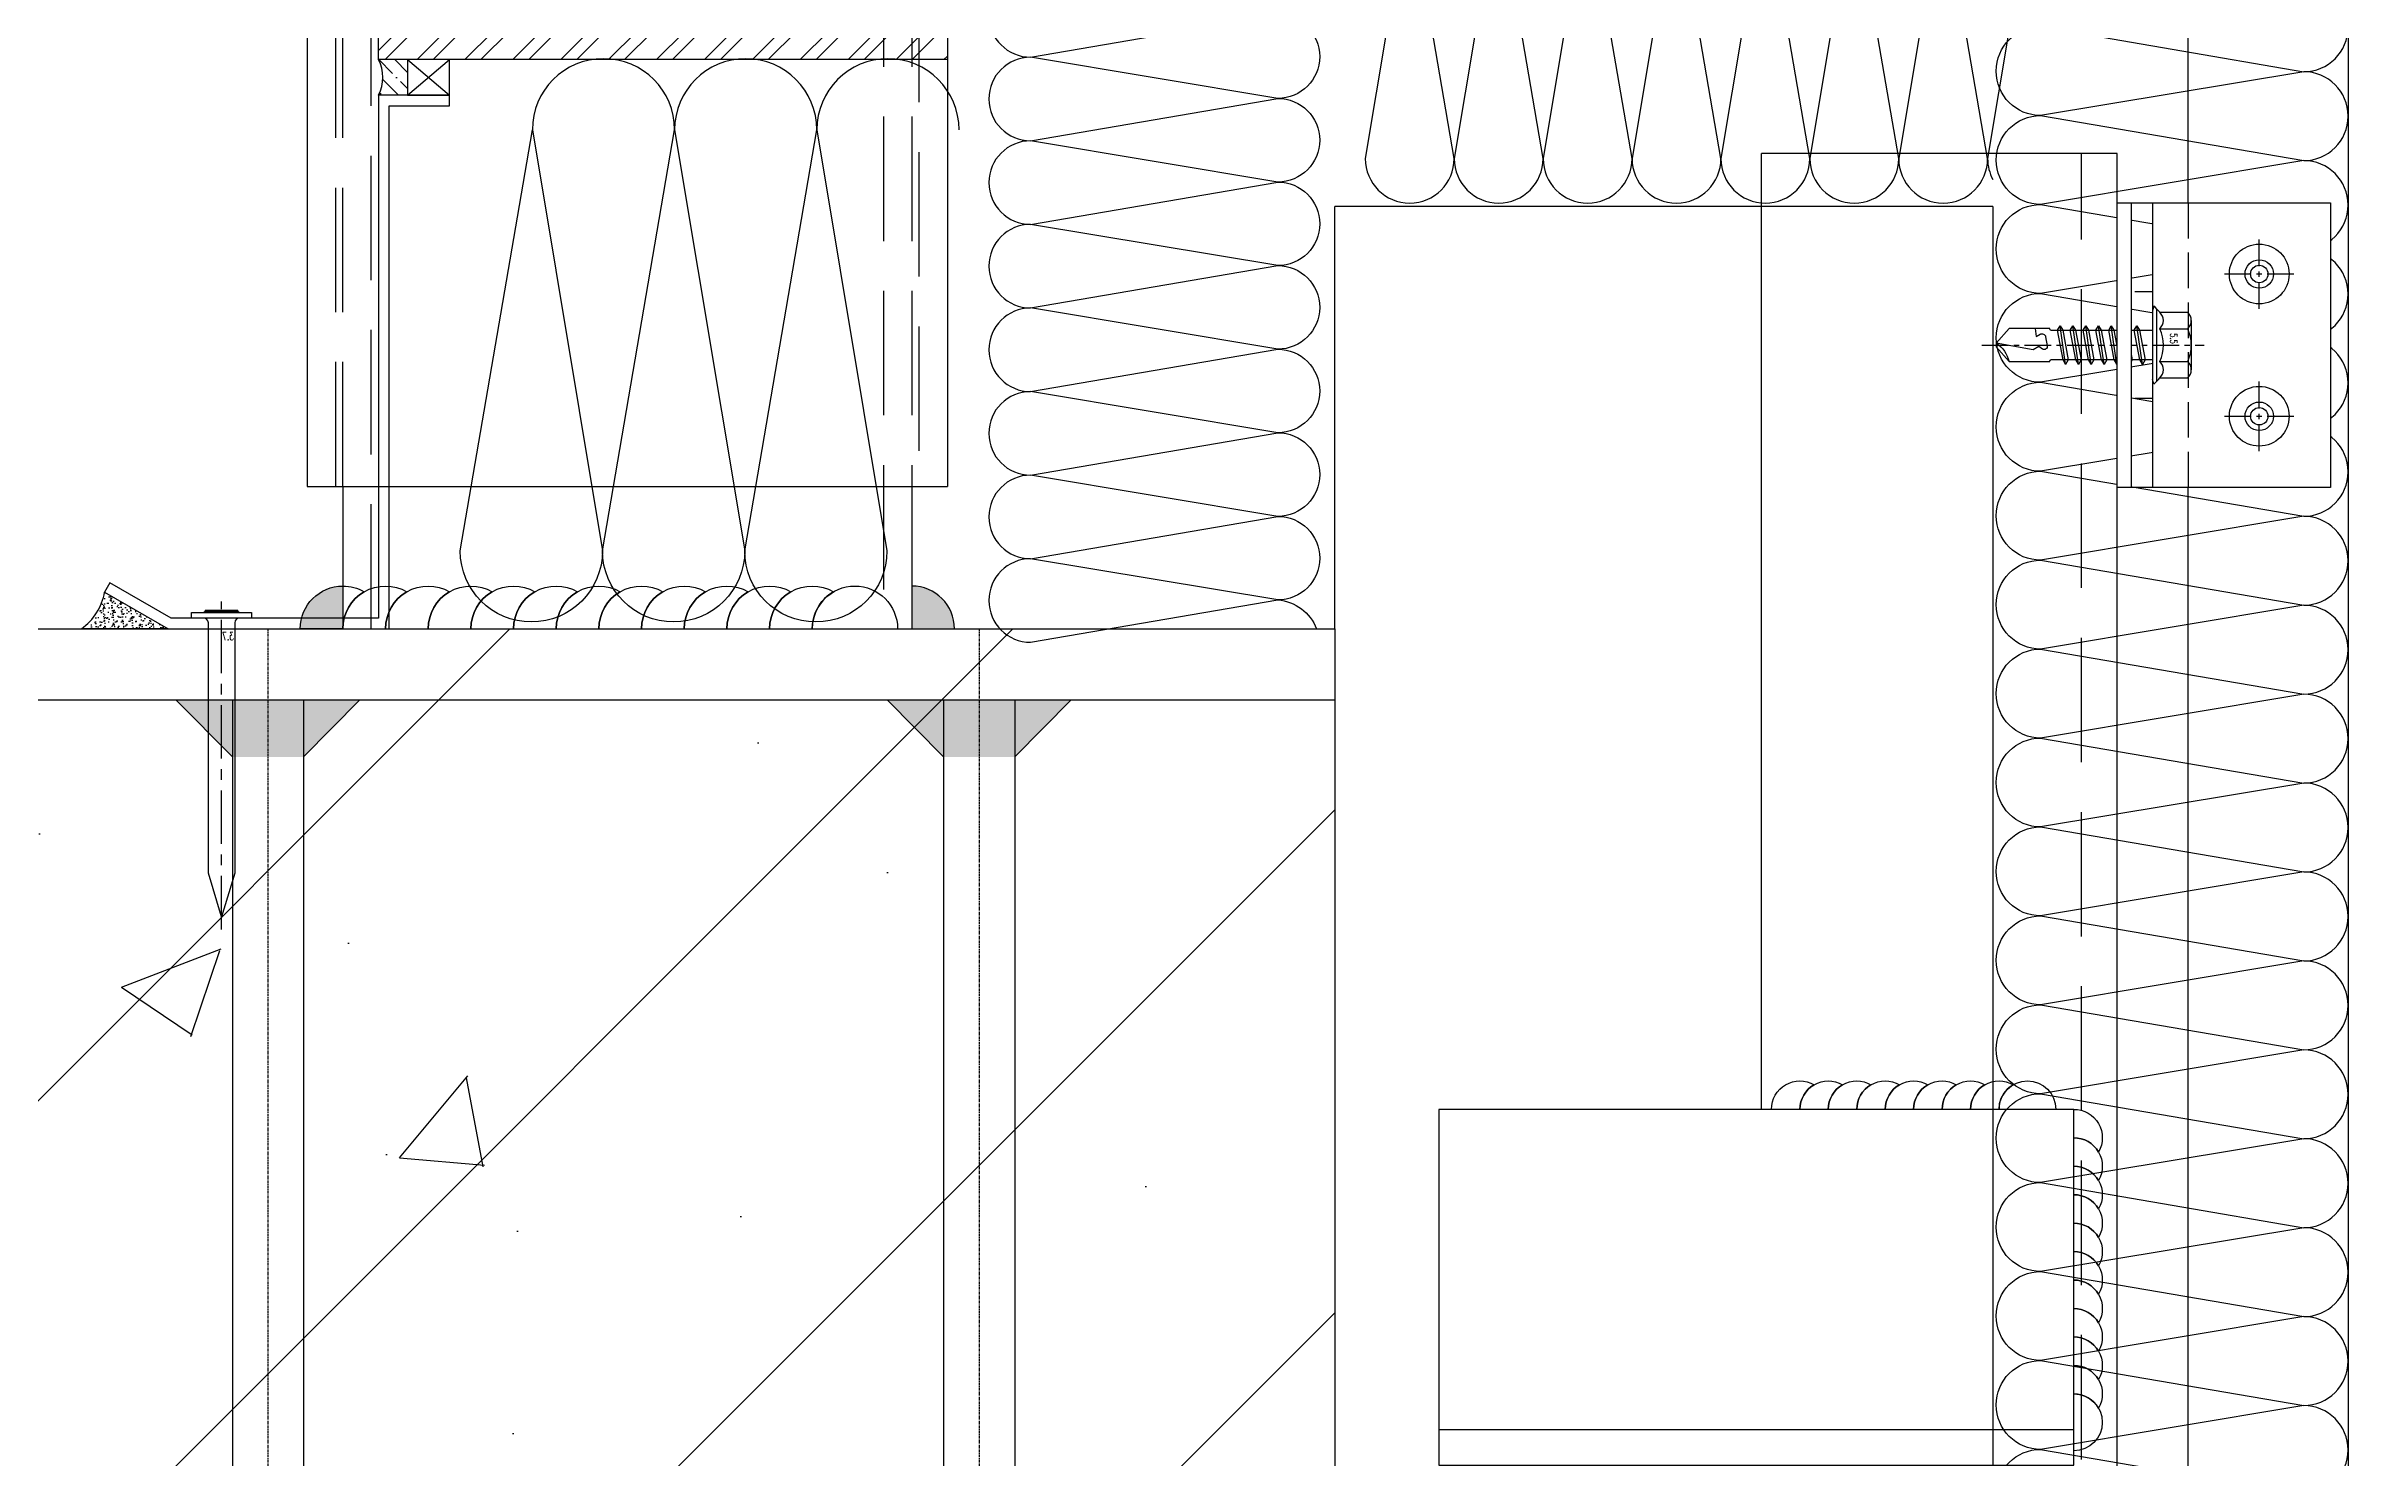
# Model space of a CAD drawing. Extents: x 220580 to 2027826, y -309201 to 71987.
# Drawn here: x 390046.3 to 390370.3, y -165495.9 to -165297.4 of the extents above; entities that cross this region are included whole.
import ezdxf
from ezdxf.enums import TextEntityAlignment as Align

# ---------------------------------------------------------------- set-up
doc = ezdxf.new("R2010")
doc.units = 0
for name, pattern in [('CENTER', [2, 1.25, -0.25, 0.25, -0.25]), ('ZN-CENTER', [2, 1.25, -0.25, 0.25, -0.25]), ('ZN-DASH', [0.35, 0.25, -0.1])]:
    doc.linetypes.add(name, pattern=pattern)
for name, color, linetype in [('!ZN1-填充-8', 8, 'Continuous'), ('!ZN3-玻璃幕墙-4', 4, 'Continuous'), ('!ZN3-铝板幕墙-3', 3, 'Continuous'), ('!ZN4-辅助材料-1', 1, 'Continuous'), ('!ZN4-配件-11', 11, 'Continuous'), ('!ZN5-钢材投影-40', 40, 'Continuous'), ('!ZN5-铝材投影-112', 112, 'Continuous'), ('!ZN5-铝材断面-6', 6, 'Continuous'), ('!ZN6-虚线-8', 8, 'ZN-DASH'), ('2钢材断面', 2, 'Continuous'), ('40钢材投影', 40, 'Continuous'), ('A-HATCH-2', 251, 'Continuous'), ('A_Hatch', 8, 'Continuous'), ('ALT_CEN-0-30', 1, 'CENTER'), ('AS-COLN', 6, 'Continuous'), ('DIM', 173, 'Continuous'), ('Fill', 8, 'Continuous'), ('焊缝', 8, 'Continuous')]:
    doc.layers.add(name, color=color, linetype=linetype)
doc.styles.add('DHTEXT-1', font='ROMANS.shx', dxfattribs={"width": 0.7, "bigfont": 'CHINESE.shx'})
doc.dimstyles.new('ZN200', dxfattribs={"dimscale": 200, "dimtxt": 2.5, "dimasz": 1.5, "dimexe": 1, "dimexo": 2, "dimgap": 0.9, "dimtad": 1, "dimdec": 0, "dimdsep": 46, "dimtxsty": 'DHTEXT-1', "dimblk": 'ARCHTICK', "dimcen": 2.5, "dimclrd": 173, "dimclre": 173, "dimclrt": 7, "dimazin": 2, "dimtfac": 1, "dimtdec": 0, "dimtix": 1, "dimtmove": 2, "dimatfit": 3, "dimfxl": 0, "dimtolj": 1, "dimtzin": 0, "dimarcsym": 0})

# ---------------------------------------------------------------- blocks, each defined once
blk = doc.blocks.new('_ArchTick')
at = {"color": 0, "linetype": 'ByBlock', "const_width": 0.4}
blk.add_lwpolyline([(-0.5, -0.5), (0.5, 0.5)], dxfattribs=at)
blk = doc.blocks.new('*D628')
at = {"layer": 'Defpoints', "color": 0, "ltscale": 2, "transparency": 16777216}
for p in [(390241.3005272142, -162879.3509701755), (391326.3661536098, -162879.3509701755), (390241.3005272142, -165279.3509701755)]:
    blk.add_point(p, dxfattribs=at)
at = {"layer": 'DIM', "color": 173, "linetype": 'ByBlock', "lineweight": -2, "ltscale": 2, "transparency": 16777216}
for p, q in [((390641.3005272142, -162879.3509701755), (391526.3661536098, -162879.3509701755)), ((391326.3661536098, -165279.3509701755), (391326.3661536098, -162879.3509701755)), ((390641.3005272142, -165279.3509701755), (391526.3661536098, -165279.3509701755))]:
    blk.add_line(p, q, dxfattribs=at)
at = {"layer": 'DIM', "color": 173, "lineweight": -2, "ltscale": 2, "transparency": 16777216, "xscale": 300, "yscale": 300, "zscale": 300}
for p, rotation in [((391326.3661536098, -162879.3509701755), 90), ((391326.3661536098, -165279.3509701755), 270)]:
    blk.add_blockref('_ArchTick', p, dxfattribs=dict(at, rotation=rotation))
at = {"layer": 'DIM', "color": 7, "ltscale": 2, "transparency": 16777216, "insert": (390896.3661536097, -164079.3509701756), "char_height": 500, "attachment_point": 5, "rotation": 90, "style": 'DHTEXT-1'}
blk.add_mtext('\\A1;2400', dxfattribs=at)
blk = doc.blocks.new('20250822090122')
at = {"layer": 'A_Hatch'}
h = blk.add_hatch(dxfattribs=at)
h.set_pattern_fill('ANSI32', color=256)
h.set_pattern_definition([(45, (-80, -40), (-3.367596045400933, 3.367596045400933), []), (45, (-77.75493500000448, -40), (-3.367596045400933, 3.367596045400933), [])])
h.paths.add_polyline_path([(0, 40), (-80, 40), (-80, -40), (0, -40)])
h.paths.add_polyline_path([(-4, 36), (-4, -36), (-76, -36), (-76, 36)], flags=16)
at = {"layer": '2钢材断面'}
for points in [[(-80, 40), (0, 40), (0, -40), (-80, -40)], [(-76, 36), (-4, 36), (-4, -36), (-76, -36)]]:
    blk.add_lwpolyline(points, close=True, dxfattribs=at)
blk = doc.blocks.new('20180403.16475379')
at = {"layer": '!ZN1-填充-8', "ltscale": 2}
blk.add_hatch(color=8, dxfattribs=at).paths.add_polyline_path([(1.000034899334423e-08, -6), (1.000034899334423e-08, 0), (6.000000010000349, 0, -0.4142135623730951)])
blk.add_lwpolyline([(1.000034899334423e-08, 0), (1.000034899334423e-08, -6, 0.414213562373095), (6.000000010000349, 0)], format="xyb", dxfattribs=at)
blk = doc.blocks.new('20250910130618')
at = {"layer": '!ZN5-钢材投影-40', "ltscale": 1000}
for p, q in [((111.0017149738742, 0), (111.0017149738742, -20)), ((191.0017149738705, 0), (191.0017149738778, -20))]:
    blk.add_line(p, q, dxfattribs=at)
at = {"layer": '!ZN6-虚线-8', "color": 8, "linetype": 'ZN-DASH', "ltscale": 70}
for p, q in [((111.0017149738742, 0), (111.0017149738669, 149.9999999999854)), ((111.0017149738815, 150), (191.0017149738633, 150)), ((115.0017149738742, -20), (115.0017149738596, 149.9999999999854)), ((187.0017149738633, 149.9999999999854), (187.0017149738633, -20)), ((191.0017149738633, 149.9999999999854), (191.0017149738705, 0))]:
    blk.add_line(p, q, dxfattribs=at)
at = {"layer": '焊缝', "ltscale": 1000, "elevation": -1.078624396247179e-10}
blk.add_lwpolyline([(111.0017149738705, -14.00000024508336, -0.1315798025015422), (114, -14.80384757729189, 0.2679491924311229), (111, -20, -0.5773502691896255), (120, -14.80384757729189, 0.2679491924311229), (117, -20, -0.5773502691896255), (126, -14.80384757729189, 0.2679491924311229), (123, -20, -0.5773502691896255), (132, -14.80384757729189, 0.2679491924311229), (129, -20, -0.5773502691896255), (138, -14.80384757729189, 0.2679491924311229), (135, -20, -0.5773502691896255), (144, -14.80384757729189, 0.2679491924311229), (141, -20, -0.5773502691896255), (150, -14.80384757729189, 0.2679491924311229), (147, -20, -0.5773502691896255), (156, -14.80384757729189, 0.2679491924311229), (153, -20, -0.5773502691896255), (162, -14.80384757729189, 0.2679491924311229), (159, -20, -0.5773502691896255), (168, -14.80384757729189, 0.2679491924311229), (165, -20, -0.5773502691896255), (174, -14.80384757729189, 0.2679491924311229), (171, -20, -0.5773502691896255), (180, -14.80384757729189, 0.2679491924311229), (177, -20, -0.9999999999999999), (189, -20)], format="xyb", dxfattribs=at)
at = {"layer": '!ZN3-玻璃幕墙-4', "xscale": -1, "rotation": 270}
blk.add_blockref('20180403.16475379', (111.0017149638697, -20.00000000999717), dxfattribs=at)
at = {"layer": '!ZN3-玻璃幕墙-4', "rotation": 90}
blk.add_blockref('20180403.16475379', (191.001714983875, -20.00000000999717), dxfattribs=at)
blk = doc.blocks.new('*U1916')
at = {"linetype": 'ByBlock', "ltscale": 10}
for p, q in [((-0.7999999999997556, 4.200000000000042), (-0.7999999999997556, -4.20000000000147)), ((-1.335820343228988e-12, 4.200000000000042), (-0.7999999999997556, 4.200000000000042)), ((1.335820343228988e-12, -4.199999999999935), (-1.335820343228988e-12, 4.200000000000042)), ((-1.099999999999767, 2.281819537641123), (-1.099999999999767, -2.281819537642608)), ((-0.9499999999997897, 2.326965969312877), (-0.9499999999997897, -2.326965969314362)), ((-0.7999999999997556, -4.20000000000147), (1.335820343228988e-12, -4.199999999999935))]:
    blk.add_line(p, q, dxfattribs=at)
at = {"color": 0, "linetype": 'ZN-CENTER', "ltscale": 6}
blk.add_line((43.75691669705304, 4.925789506012574e-14), (-2.334210881697629, 5.329070518200751e-14), dxfattribs=at)
at = {"linetype": 'ByBlock', "ltscale": 10}
blk.add_lwpolyline([(0, -2.522000000000165, -0.414213562373095), (0.6719999999999402, -1.849999999999969), (35.87027027027045, -1.849999999999973), (42, 4.925789506012574e-14), (35.87027027027045, 1.850000000000072), (0.6719999999999402, 1.850000000000076, -0.414213562373095), (0, 2.521999999999476)], format="xyb", dxfattribs=at)
for centre, start, end in [((-1.117211323007012, 2.610766877386478), 272.9951230191359, 344.3665125859252), ((-1.117211323007012, -2.610766877387963), 15.63348741407401, 87.00487698086415)]:
    blk.add_arc(centre, 0.329397301089755, start, end, dxfattribs=at)
at = {"layer": 'Defpoints', "color": 0, "ltscale": 10, "style": 'DHTEXT-1', "width": 0.7}
blk.add_text('3.7', height=1.125, rotation=90, dxfattribs=at).set_placement((3.092591720855712, -0.9336714974895588), align=Align.CENTER)
blk = doc.blocks.new('*U792')
at = {"layer": '!ZN1-填充-8'}
h = blk.add_hatch(dxfattribs=at)
h.set_pattern_fill('AR-SAND', color=256, scale=0.5, angle=180, style=0)
h.set_pattern_definition([(217.5, (-3496.63743785773, 21478.81138280567), (0.03149667905480396, -0.9634118845065793), [0, -0.76, 0, -0.85, 0, -0.8125]), (187.5, (-3496.63743785773, 21478.81138280567), (-0.8848883526338638, -1.41107303261487), [0, -0.4099999999999999, 0, -0.6849999999999999, 0, -0.2625]), (147.4999999999999, (-3496.022437857725, 21478.81138280567), (-1.557070930875748, -0.002829526768482058), [0, -0.2499999999999997, 0, -0.8999999999999989, 0, -1.174999999999998]), (137.5, (-3496.022437857725, 21478.81138280567), (-1.503063302286147, -0.4388377824671244), [0, -0.125, 0, -0.59, 0, -0.675])])
edge = h.paths.add_edge_path()
edge.add_line((8.185452315956354e-12, 42.30838718621089), (2.273736754432321e-11, 31.06128499305487))
edge.add_line((2.273736754432321e-11, 31.06128499305487), (5.160769515497122, 39.99999999999272))
edge.add_ellipse((6.64013668665666, 50.23041967866448), major_axis=(-7.309241206491248, 7.309241206491246), ratio=0.9999999999978988, start_angle=95.03073259713369, end_angle=126.77179443822749, ccw=False)
at = {"layer": '!ZN1-填充-8', "ltscale": 0.1}
h = blk.add_hatch(dxfattribs=at)
h.set_pattern_fill('ANSI36', color=256, style=0)
h.set_pattern_definition([(45, (-3493.069367150369, 21478.81138280565), (0.8418990113502336, 3.086963041617522), [3.96875, -0.79375, 0, -0.79375])])
edge = h.paths.add_edge_path()
edge.add_line((74.99999999999844, 1.500000000002911), (74.99999999999935, -2.598842320768016))
edge.add_line((74.99999999999935, -2.598842320768016), (79.99999999999935, -2.598842320768016))
edge.add_line((79.99999999999935, -2.598842320768016), (79.99999999999935, 1.500000000006549))
edge.add_arc((77.49999999999616, 6.267781087618642), 5.383468816610241, 242.3295984684391, 297.670401531626, ccw=False)
at = {"layer": '!ZN4-辅助材料-1', "ltscale": 4}
blk.add_lwpolyline([(5.160769515494394, 39.99999999999272), (3.456079866737127e-11, 31.06128499305487), (3.456079866737127e-11, 31.06128499305487), (1.2732925824821e-11, 43.26778185682633, 0.1983726770642686), (5.16076951550167, 39.99999999999272)], format="xyb", dxfattribs=at)
at = {"layer": '!ZN4-辅助材料-1'}
blk.add_lwpolyline([(74.99999999999935, -2.598842320768016), (74.99999999999935, -8.499999999997089), (79.99999999999935, -8.499999999997089), (79.99999999999935, -2.598842320768016)], close=True, dxfattribs=at)
at = {"layer": '!ZN4-辅助材料-1', "color": 8}
for points in [[(74.99999999999935, -2.598842320768016), (79.99999999999935, -8.499999999997089)], [(79.99999999999935, -2.598842320768016), (74.99999999999935, -8.499999999997089)]]:
    blk.add_lwpolyline(points, dxfattribs=at)
at = {"layer": '!ZN4-辅助材料-1', "color": 1, "ltscale": 0.1}
blk.add_arc((77.49999999999616, 6.267781087618642), 5.383468816610241, 242.3295984684387, 297.6704015316304, dxfattribs=at)
at = {"ltscale": 20}
blk.add_lwpolyline([(74.99999999999844, -8.499999999997089), (74.99999999999844, 1.500000000002911), (1.5, 1.500000000029104), (1.500000000034561, 30.65936120440892), (6.459807621177333, 39.25), (5.160769515494394, 39.99999999999272), (3.456079866737127e-11, 31.06128499305487), (0, 0), (73.49999999999844, -7.267519919196275e-13), (73.49999999999844, -8.499999999997089)], close=True, dxfattribs=at)
at = {"layer": '!ZN4-配件-11', "color": 1, "extrusion": (0, 0, -1), "zscale": -1}
blk.add_blockref('*U1916', (-1.500000000033197, 23.56136798580701), dxfattribs=at)
blk = doc.blocks.new('A$Cec10f56f')
at = {"layer": '!ZN1-填充-8'}
h = blk.add_hatch(color=252, dxfattribs=at)
h.dxf.hatch_style = 1
h.paths.add_polyline_path([(10.00000073583942, 54.9999991057266), (10.00000073583942, 62.94425072797458), (18.00873087856598, 54.99999902409036)])
h = blk.add_hatch(color=252, dxfattribs=at)
h.dxf.hatch_style = 1
h.paths.add_polyline_path([(18.00873087856598, 54.99999902409036), (18.0087308887596, 44.99999946681783), (10.00000074603304, 44.99999946681783), (10.00000073583942, 54.9999991057266)])
h = blk.add_hatch(color=252, dxfattribs=at)
h.dxf.hatch_style = 1
h.paths.add_polyline_path([(10.00000073583942, 44.99999982787995), (10.00000073583942, 37.05574820563197), (18.00873087856598, 44.99999990951619)])
h = blk.add_hatch(color=252, dxfattribs=at)
h.dxf.hatch_style = 1
h.paths.add_polyline_path([(10.00000073583942, -45.0000008942734), (10.00000073583942, -37.05574927202542), (18.00873087856598, -45.00000097590964)])
h = blk.add_hatch(color=252, dxfattribs=at)
h.dxf.hatch_style = 1
h.paths.add_polyline_path([(18.00873087856598, -45.00000097590964), (18.0087308887596, -55.00000053318217), (10.00000074603304, -55.00000053318217), (10.00000073583942, -45.0000008942734)])
h = blk.add_hatch(color=252, dxfattribs=at)
h.dxf.hatch_style = 1
h.paths.add_polyline_path([(10.00000073583942, -55.00000017212005), (10.00000073583942, -62.94425179436803), (18.00873087856598, -55.00000009048381)])
at = {"layer": '2钢材断面'}
for p, q in [((0, 100), (10, 100)), ((0, 100), (0, -100)), ((10, 100), (10.00000109216853, 45)), ((10.00000109216853, 45), (10, -44)), ((10, -44), (10, -100)), ((0, -100), (10, -100))]:
    blk.add_line(p, q, dxfattribs=at)
at = {"layer": '40钢材投影'}
for p, q in [((18.00873087856598, 54.99999902409036), (10.00000073583942, 62.94425072797458)), ((10.00000015634578, 54.9999999126303), (200, 54.99999761907384)), ((200, 55), (200, 45)), ((10, 45), (200, 45)), ((18.00873087856598, 44.99999990951619), (10.00000073583942, 37.05574820563197)), ((18.00873087856598, -45.00000097590964), (10.00000073583942, -37.05574927202542)), ((10.00000015634578, -45.0000000873697), (200, -45.00000238092616)), ((200, -45), (200, -55)), ((10, -55), (200, -55)), ((18.00873087856598, -55.00000009048381), (10.00000073583942, -62.94425179436803))]:
    blk.add_line(p, q, dxfattribs=at)
for points in [[(172, 45), (150, 45), (150, 55), (200, 55), (200, 45), (184, 45)], [(172, -55), (150, -55), (150, -45), (200, -45), (200, -55), (184, -55)]]:
    blk.add_lwpolyline(points, dxfattribs=at)
at = {"layer": 'ALT_CEN-0-30', "ltscale": 0.3}
for p, q in [((0, 50), (197.8050792769063, 50)), ((0, -50), (197.8050792769063, -50))]:
    blk.add_line(p, q, dxfattribs=at)
blk = doc.blocks.new('*U1824')
at = {"ltscale": 10}
for p, q in [((-5.449999999999818, -3.464101413275086), (-5.449999999999818, 3.464101817001181)), ((-1.015572715537019, 4.618802355381165), (-4.949999999997999, 4.618802355381165)), ((-0.5504878062047283, -5.115541284646254), (-0.5504878062065472, 5.115530008962667)), ((-0.1698801084603474, 5.480866579516958), (1.167940990853822e-05, 4.83959058622783)), ((0, -4.839613541317005), (0, 4.8396139450431)), ((-1.015583010001137, 2.309401278621424), (-4.949999999997999, 2.309401278624835)), ((0, 2.084999581674395), (14.28830168384373, 2.085001969002848)), ((1.419619596213958, 2.729999885991237), (2.200602679755074, -2.730000114008757)), ((3.219619596213958, 2.729999881768008), (4.000602679755074, -2.730000118231986)), ((5.019619596213958, 2.729999877544779), (5.800602679755074, -2.730000122455214)), ((6.819619596213958, 2.729999873321551), (7.600602679755074, -2.730000126678443)), ((8.619619596213958, 2.729999869098322), (9.400602679755075, -2.730000130901672)), ((10.41961959621396, 2.729999864875094), (11.20060267975507, -2.7300001351249)), ((12.21961959621396, 2.729999860651865), (13.00060267975507, -2.730000139348129)), ((-1.015583010002956, -2.30940087489533), (-4.94999999999618, -2.30940087489874)), ((14.28834179297628, -2.085001744372565), (0, -2.084999717997933)), ((-1.015583010001137, -4.618801951655071), (-4.949999999999818, -4.618801951654161)), ((-0.1698801084603474, -5.480877855198726), (1.167940990853822e-05, -4.839601861909371))]:
    blk.add_line(p, q, dxfattribs=at)
at = {"color": 0, "linetype": 'ZN-CENTER', "ltscale": 3}
blk.add_line((23.99999999999994, 2.188255855140087e-07), (-7.276562432845615, -1.533137051807418e-07), dxfattribs=at)
at = {"ltscale": 10}
for points in [[(1.828211756127738, -2.085000114008789), (1.047228672586622, 2.084999885991241), (1.419619596213901, 2.729999885991095), (1.792010519841123, 2.084999885991241), (2.57299360338241, -2.085000114008761), (2.200602679755074, -2.730000114008771)], [(3.628211756127738, -2.085000118232018), (2.847228672586622, 2.084999881768012), (3.219619596213901, 2.729999881767866), (3.592010519841123, 2.084999881768012), (4.37299360338241, -2.085000118231989), (4.000602679755074, -2.730000118232)], [(5.428211756127738, -2.085000122455247), (4.647228672586622, 2.084999877544783), (5.019619596213901, 2.729999877544637), (5.392010519841123, 2.084999877544783), (6.17299360338241, -2.085000122455218), (5.800602679755074, -2.730000122455229)], [(7.228211756127738, -2.085000126678475), (6.447228672586622, 2.084999873321555), (6.819619596213901, 2.729999873321409), (7.192010519841123, 2.084999873321555), (7.97299360338241, -2.085000126678447), (7.600602679755074, -2.730000126678457)], [(9.028211756127739, -2.085000130901704), (8.247228672586623, 2.084999869098326), (8.619619596213902, 2.72999986909818), (8.992010519841124, 2.084999869098326), (9.77299360338241, -2.085000130901676), (9.400602679755075, -2.730000130901686)], [(10.82821175612774, -2.085000135124933), (10.04722867258662, 2.084999864875098), (10.4196195962139, 2.729999864874951), (10.79201051984112, 2.084999864875098), (11.57299360338241, -2.085000135124904), (11.20060267975507, -2.730000135124914)], [(12.62821175612774, -2.085000139348161), (11.84722867258662, 2.084999860651869), (12.2196195962139, 2.729999860651723), (12.59201051984112, 2.084999860651869), (13.37299360338241, -2.085000139348133), (13.00060267975507, -2.730000139348143)]]:
    blk.add_lwpolyline(points, close=True, dxfattribs=at)
for points in [[(14.28755614132959, -2.084999790480305, -0.414213562373095), (14.44551068678416, -2.242954335934877), (14.44551068678416, -2.321931608662732), (20.17706341883141, -2.321931608662732), (21.99999672497771, -0.2620664843346907), (21.99999672497771, 0.2620669033741529), (20.1770634188305, 2.321932027703048), (14.44551068678416, 2.321932027703616), (14.44551068678416, 2.242954754974284, -0.414213562373095), (14.28755614132959, 2.085000209519654)], [(16.51287844574838, -2.321931608662732), (16.35611659158181, -1.195959136936376), (15.82661205339483, -1.523970797760166, -0.5304615897786895), (15.03442566961419, -1.169417307181045), (14.81075563571315, 0.0990784896746442, -0.6513157956771675), (15.47433833661651, 0.5440859063701903), (16.0012324895205, 0.2109028390927443), (16.76803563861736, 0.6608451827776259), (21.99999672497771, -0.2620664843346907, -0.2012259957209903), (20.1770634188305, 2.321932027703048)]]:
    blk.add_lwpolyline(points, format="xyb", dxfattribs=at)
for centre, radius, start, end in [((-3.866666666665878, 3.464101817001181), 1.583333333333237, 133.1735511071865, 226.8264488928781), ((0.06775032333098352, 3.464101817001181), 1.583333333333237, 133.1735511071865, 226.8264488928781), ((7.477939400387186, -2.867559875829768), 11.3218976996017, 132.4921501626091, 138.6063620026382), ((0.1333333333341216, 2.018612281773358e-07), 5.583333333333248, 155.5673023206315, 204.4326976793683), ((4.067750323330984, 2.018612281773358e-07), 5.583333333333248, 155.5673023206315, 204.4326976793683), ((-3.866666666665878, -3.464101413275086), 1.583333333333237, 133.1735511071865, 226.8264488927399), ((0.06775032333098352, -3.464101413275086), 1.583333333333237, 133.1735511071865, 226.8264488927399), ((7.477939400387186, 2.867548600148227), 11.3218976996017, 221.3935592101043, 227.5078498373909)]:
    blk.add_arc(centre, radius, start, end, dxfattribs=at)
at = {"layer": 'Defpoints', "color": 0, "ltscale": 10, "style": 'DHTEXT-1', "width": 0.7}
blk.add_text('5.5', height=1, rotation=90, dxfattribs=at).set_placement((-2.461643067588102, -0.9299515093815011), align=Align.CENTER)
blk = doc.blocks.new('*U2097')
at = {"color": 0, "linetype": 'CENTER', "ltscale": 3}
for p, q in [((0, 4.884923076923094), (0, -4.884923076923026)), ((4.884923076923078, 5.329070518200751e-14), (-4.884923076923078, 5.329070518200751e-14))]:
    blk.add_line(p, q, dxfattribs=at)
at = {"linetype": 'ByBlock', "ltscale": 10}
for radius in [4.2, 2, 1.225]:
    blk.add_circle((0, 5.329070518200751e-14), radius, dxfattribs=at)
blk = doc.blocks.new('*U1981')
at = {"layer": '!ZN1-填充-8'}
h = blk.add_hatch(dxfattribs=at)
h.set_pattern_fill('NET3', color=256, scale=0.75, angle=180, style=0)
h.set_pattern_definition([(180, (-1731.7059275028, 294.7401969027198), (-2.916190190469635e-16, -2.38125), []), (240, (-1731.7059275028, 294.7401969027198), (2.062222992761694, -1.190625), []), (299.9999999999999, (-1731.7059275028, 294.7401969027198), (2.062222992761694, 1.190624999999999), [])])
h.paths.add_polyline_path([(20, 0), (-20, 0), (-20, -2), (20, -2)])
at = {"ltscale": 0.125}
blk.add_wipeout([(-19.999999999999996, -29.999950580834295), (19.999999999999996, -29.999950580834295), (19.999999999999993, -5), (-20.000000000000004, -4.999999999971351)], dxfattribs=at).dxf.layer = '!ZN6-虚线-8'
at = {"layer": '!ZN5-铝材投影-112', "ltscale": 0.25}
blk.add_line((-20, -5), (20, -5), dxfattribs=at)
at = {"layer": '!ZN5-铝材投影-112'}
blk.add_lwpolyline([(20, -2), (-20, -2), (-20, -29.99995058083633), (20, -29.99995058083633)], close=True, dxfattribs=at)
at = {"layer": '!ZN6-虚线-8', "linetype": 'ZN-DASH', "ltscale": 10}
for p, q in [((-7.5, -5), (-7.500000000007276, -2.000000000001364)), ((7.5, -5.000000000029274), (7.500000000017053, -2.000000000030639))]:
    blk.add_line(p, q, dxfattribs=at)
at = {"layer": '!ZN6-虚线-8', "color": 8, "linetype": 'ZN-DASH', "ltscale": 20}
blk.add_line((-20, -10.00000000006313), (20, -10.00000000006313), dxfattribs=at)
at = {"layer": '!ZN4-配件-11', "color": 1, "xscale": -1, "rotation": 270}
for name, p in [('*U1824', (0, -4.999999999985675)), ('*U2097', (-10, -19.99995058083633)), ('*U2097', (9.999999999976126, -19.99995058083002))]:
    blk.add_blockref(name, p, dxfattribs=at)
at = {"ltscale": 0.25}
blk.add_wipeout([(20, 7.105427357601002e-15), (20, -2.000000000001357), (-20, -2.000000000001357), (-20, 7.105427357601002e-15)], dxfattribs=at).dxf.layer = '!ZN4-辅助材料-1'
at = {"layer": '!ZN4-辅助材料-1'}
blk.add_lwpolyline([(20, 0), (-20, 0), (-20, -2), (20, -2)], close=True, dxfattribs=at)
blk = doc.blocks.new('20250911173917', base_point=(58371.56277269451, -166296.5354993599))
at = {"layer": '!ZN3-铝板幕墙-3', "ltscale": 20}
for p, q in [((58514.06277271395, -166187.7050786058), (58514.06277271395, -166591.7050786058)), ((58491.56277271407, -166569.7050786059), (58491.56277271407, -166209.7050786058))]:
    blk.add_line(p, q, dxfattribs=at)
at = {"layer": '!ZN5-钢材投影-40', "ltscale": 0.3}
for p, q in [((58227.09952605339, -165396.5354993934), (58227.09952605339, -166276.5354993599)), ((58317.0995260534, -165396.5354993934), (58317.09952605338, -166276.5354993599)), ((58431.56277271407, -166364.0969059303), (58431.56277271407, -166229.7077128156)), ((58481.56277271407, -166229.7077128156), (58431.56277271407, -166229.7077128156)), ((58481.56277271407, -166560.3044257378), (58481.56277271407, -166229.7077128156)), ((58227.09952605339, -166276.5354993599), (58317.09952605338, -166276.5354993599))]:
    blk.add_line(p, q, dxfattribs=at)
at = {"layer": '!ZN5-钢材投影-40', "ltscale": 40}
blk.add_line((58386.18475940498, -166409.0969059303), (58475.49304517079, -166409.0969059303), dxfattribs=at)
at = {"layer": '!ZN5-钢材投影-40'}
blk.add_lwpolyline([(58386.18475940498, -166364.0969059303), (58386.18475940498, -166414.0969059303), (58475.49304517079, -166414.0969059303), (58475.49304517079, -166364.0969059303)], close=True, dxfattribs=at)
at = {"layer": '!ZN6-虚线-8', "color": 8, "linetype": 'ZN-DASH', "ltscale": 70}
for p, q in [((58231.09952605339, -166276.5354993599), (58231.09952605339, -165396.5354993934)), ((58313.09952605338, -165396.5354993934), (58313.09952605338, -166276.5354993599)), ((58476.56277271407, -166560.3044257378), (58476.56277271407, -166229.7077128156))]:
    blk.add_line(p, q, dxfattribs=at)
at = {"layer": 'A-HATCH-2', "ltscale": 200}
blk.add_line((58371.56277269451, -166296.5354993599), (58371.56277268755, -166237.1653882533), dxfattribs=at)
for points, elevation in [([(58464.10246310803, -166237.1653882424), (58371.56277268755, -166237.1653882533)], 2.706412591389416e-10), ([(58464.10246310803, -166237.1653882424), (58464.10246306639, -166592.2050786167)], 1.055080969326271e-10)]:
    blk.add_lwpolyline(points, dxfattribs=dict(at, elevation=elevation))
at = {"layer": 'Fill', "elevation": 1.055080969326271e-10}
for points in [[(58328.80584778315, -166204.4441702529, 1), (58328.80584778315, -166216.1941702529), (58363.57623359823, -166210.2392345554, -1), (58363.57623359823, -166221.9892345554), (58328.80584778315, -166216.1941702529, 1), (58328.80584778315, -166227.9441702529), (58363.57623359823, -166221.9892345554, -1), (58363.57623359823, -166233.7392345554), (58328.80584778315, -166227.9441702529, 1), (58328.80584778315, -166239.6941702529), (58363.57623359823, -166233.7392345554, -1), (58363.57623359823, -166245.4892345554), (58328.80584778315, -166239.6941702529, 1), (58328.80584778315, -166251.4441702529), (58363.57623359823, -166245.4892345554, -1), (58363.57623359823, -166257.2392345554), (58328.80584778315, -166251.4441702529, 1), (58328.80584778315, -166263.1941702529), (58363.57623359823, -166257.2392345554, -1), (58363.57623359823, -166268.9892345554), (58328.80584778315, -166263.1941702529, 1), (58328.80584778315, -166274.9441702529), (58363.57623359823, -166268.9892345554, -1), (58363.57623359823, -166280.7392345554), (58328.80584778315, -166274.9441702529, 1), (58328.80584778315, -166286.6941702529), (58363.57623359823, -166280.7392345554, -1), (58363.57623359823, -166292.4892345554), (58328.80584778315, -166286.6941702529, 1), (58328.80584778315, -166298.4441702529), (58363.57623359823, -166292.4892345554, -0.2866255276561394), (58369.01225057243, -166296.5354993599, -0.2866255276561394)], [(58382.03141113432, -166193.4550786058), (58375.86644911037, -166230.4448507495, 1), (58388.36644911037, -166230.4448507495), (58382.03141113432, -166193.4550786058, -1)], [(58394.53141113432, -166193.4550786058), (58388.36644911037, -166230.4448507495, 1), (58400.86644911037, -166230.4448507495), (58394.53141113432, -166193.4550786058, -1)], [(58407.03141113432, -166193.4550786058), (58400.86644911037, -166230.4448507495, 1), (58413.36644911037, -166230.4448507495), (58407.03141113432, -166193.4550786058, -1)], [(58419.53141113432, -166193.4550786058), (58413.36644911037, -166230.4448507495, 1), (58425.86644911037, -166230.4448507495), (58419.53141113432, -166193.4550786058, -1)], [(58432.03141113432, -166193.4550786058), (58425.86644911037, -166230.4448507495, 1), (58438.36644911037, -166230.4448507495), (58432.03141113432, -166193.4550786058, -1)], [(58444.53141113432, -166193.4550786058), (58438.36644911037, -166230.4448507495, 1), (58450.86644911037, -166230.4448507495), (58444.53141113432, -166193.4550786058, -1)], [(58457.03141113432, -166193.4550786058), (58450.86644911037, -166230.4448507495, 1), (58463.36644911037, -166230.4448507495), (58457.03141113432, -166193.4550786058, -1)], [(58469.53141113432, -166193.4550786058), (58463.36644911037, -166230.4448507495, 0.1231677290095264), (58464.10246310847, -166233.3873765983, 0.1231677290095264)]]:
    blk.add_lwpolyline(points, format="xyb", dxfattribs=at)
at = {"layer": 'Fill'}
for points in [[(58470.82300057025, -166424.3975343171, -1), (58470.82300057025, -166411.8975343171), (58507.81277271395, -166418.2325722932, 1), (58507.81277271395, -166405.7325722932), (58470.82300057025, -166411.8975343171, -1), (58470.82300057025, -166399.3975343171), (58507.81277271395, -166405.7325722932, 1), (58507.81277271395, -166393.2325722932), (58470.82300057025, -166399.3975343171, -1), (58470.82300057025, -166386.8975343171), (58507.81277271395, -166393.2325722932, 1), (58507.81277271395, -166380.7325722932), (58470.82300057025, -166386.8975343171, -1), (58470.82300057025, -166374.3975343171), (58507.81277271395, -166380.7325722932, 1), (58507.81277271395, -166368.2325722932), (58470.82300057025, -166374.3975343171, -1), (58470.82300057025, -166361.8975343171), (58507.81277271395, -166368.2325722932, 1), (58507.81277271395, -166355.7325722932), (58470.82300057025, -166361.8975343171, -1), (58470.82300057025, -166349.3975343171), (58507.81277271395, -166355.7325722932, 1), (58507.81277271395, -166343.2325722932), (58470.82300057025, -166349.3975343171, -1), (58470.82300057025, -166336.8975343171), (58507.81277271395, -166343.2325722932, 1), (58507.81277271395, -166330.7325722932), (58470.82300057025, -166336.8975343171, -1), (58470.82300057025, -166324.3975343171), (58507.81277271395, -166330.7325722932, 1), (58507.81277271395, -166318.2325722932), (58470.82300057025, -166324.3975343171, -1), (58470.82300057025, -166311.8975343171), (58507.81277271395, -166318.2325722932, 1), (58507.81277271395, -166305.7325722932), (58470.82300057025, -166311.8975343171, -1), (58470.82300057025, -166299.3975343171), (58507.81277271395, -166305.7325722932, 1), (58507.81277271395, -166293.2325722932), (58470.82300057025, -166299.3975343171, -1), (58470.82300057025, -166286.8975343171), (58507.81277271395, -166293.2325722932, 1), (58507.81277271395, -166280.7325722932), (58470.82300057025, -166286.8975343171, -1), (58470.82300057025, -166274.3975343171), (58507.81277271395, -166280.7325722932, 1), (58507.81277271395, -166268.2325722932), (58470.82300057025, -166274.3975343171, -1), (58470.82300057025, -166261.8975343171), (58507.81277271395, -166268.2325722932, 1), (58507.81277271395, -166255.7325722932), (58470.82300057025, -166261.8975343171, -1), (58470.82300057025, -166249.3975343171), (58507.81277271395, -166255.7325722932, 1), (58507.81277271395, -166243.2325722932), (58470.82300057025, -166249.3975343171, -1), (58470.82300057025, -166236.8975343171), (58507.81277271395, -166243.2325722932, 1), (58507.81277271395, -166230.7325722932), (58470.82300057025, -166236.8975343171, -1), (58470.82300057025, -166224.3975343171), (58507.81277271395, -166230.7325722932, 1), (58507.81277271395, -166218.2325722932), (58470.82300057025, -166224.3975343171, -1), (58470.82300057025, -166211.8975343171), (58507.81277271395, -166218.2325722932, 1), (58507.81277271395, -166205.7325722932)], [(58318.74351592644, -166226.3994385982, 1), (58298.74351592644, -166226.3994385982), (58308.60745516476, -166285.5830740281, -1), (58288.60745516476, -166285.5830740281), (58298.74351592644, -166226.3994385982, 1), (58278.74351592644, -166226.3994385982), (58288.60745516476, -166285.5830740281, -1), (58268.60745516476, -166285.5830740281), (58278.74351592644, -166226.3994385982, 1), (58258.74351592644, -166226.3994385982), (58268.60745516476, -166285.5830740281, -1), (58248.60745516476, -166285.5830740281), (58258.74351592644, -166226.3994385982)]]:
    blk.add_lwpolyline(points, format="xyb", dxfattribs=at)
at = {"layer": '焊缝', "ltscale": 70}
for points in [[(58432.96956139244, -166364.0969059303, -0.5773502691896255), (58438.96956139244, -166360.6328043152, 0.2679491924311224), (58436.96956139244, -166364.0969059303, -0.5773502691896255), (58442.96956139244, -166360.6328043152, 0.2679491924311224), (58440.96956139244, -166364.0969059303, -0.5773502691896255), (58446.96956139244, -166360.6328043152, 0.2679491924311224), (58444.96956139244, -166364.0969059303, -0.5773502691896255), (58450.96956139244, -166360.6328043152, 0.2679491924311224), (58448.96956139244, -166364.0969059303, -0.5773502691896255), (58454.96956139244, -166360.6328043152, 0.2679491924311224), (58452.96956139244, -166364.0969059303, -0.5773502691896255), (58458.96956139244, -166360.6328043152, 0.2679491924311224), (58456.96956139244, -166364.0969059303, -0.5773502691896255), (58462.96956139244, -166360.6328043152, 0.2679491924311224), (58460.96956139244, -166364.0969059303, -0.5773502691896255), (58466.96956139244, -166360.6328043152, 0.2679491924311224), (58464.96956139244, -166364.0969059303, -0.9999999999999999), (58472.96956139244, -166364.0969059303, -0.9999999999999999)], [(58475.49304517079, -166364.0969059303, -0.5773502691896255), (58478.95714678593, -166370.0969059303, 0.2679491924311229), (58475.49304517079, -166368.0969059303, -0.5773502691896255), (58478.95714678593, -166374.0969059303, 0.2679491924311229), (58475.49304517079, -166372.0969059303, -0.5773502691896255), (58478.95714678593, -166378.0969059303, 0.2679491924311229), (58475.49304517079, -166376.0969059303, -0.5773502691896255), (58478.95714678593, -166382.0969059303, 0.2679491924311229), (58475.49304517079, -166380.0969059303, -0.5773502691896255), (58478.95714678593, -166386.0969059303, 0.2679491924311229), (58475.49304517079, -166384.0969059303, -0.5773502691896255), (58478.95714678593, -166390.0969059303, 0.2679491924311229), (58475.49304517079, -166388.0969059303, -0.5773502691896255), (58478.95714678593, -166394.0969059303, 0.2679491924311229), (58475.49304517079, -166392.0969059303, -0.5773502691896255), (58478.95714678593, -166398.0969059303, 0.2679491924311229), (58475.49304517079, -166396.0969059303, -0.5773502691896255), (58478.95714678593, -166402.0969059303, 0.2679491924311229), (58475.49304517079, -166400.0969059303, -0.5773502691896255), (58478.95714678593, -166406.0969059303, 0.2679491924311229), (58475.49304517079, -166404.0969059303, -0.9999999999999999), (58475.49304517079, -166412.0969059303, -0.9999999999999999)]]:
    blk.add_lwpolyline(points, format="xyb", dxfattribs=at)
at = {"layer": '!ZN5-钢材投影-40', "ltscale": 1000}
blk.add_blockref('20250910130618', (58121.09781107952, -166276.5354993599), dxfattribs=at)
at = {"layer": '!ZN5-铝材断面-6', "ltscale": 100}
blk.add_blockref('20250822090122', (58317.09952605338, -166176.5354993599), dxfattribs=at)
at = {"ltscale": 40, "rotation": 90}
blk.add_blockref('*U792', (58238.59952605341, -166296.5354993599), dxfattribs=at)
at = {"layer": '40钢材投影', "color": 2, "ltscale": 500, "xscale": -1, "rotation": 89.99999999330832}
blk.add_blockref('A$Cec10f56f', (58271.56277269451, -166296.5354993482), dxfattribs=at)
at = {"ltscale": 40, "xscale": -1.000000000000004, "rotation": 90}
blk.add_blockref('*U1981', (58481.56277271407, -166256.668541648), dxfattribs=at)
blk = doc.blocks.new('20250910150331')
at = {"layer": '!ZN1-填充-8', "ltscale": 20}
h = blk.add_hatch(dxfattribs=at)
h.set_pattern_fill('钢筋混凝土', color=256, scale=20)
h.set_pattern_definition([(45, (62517.96084283758, 67904.1932070523), (-35.35533905932738, 35.35533905932738), []), (49.99999999999999, (62517.96084283758, 67904.1932070523), (143.4520365201507, -12.55042699651902), [15, -165]), (355, (62517.96084283758, 67904.1932070523), (-27.7502667226, 150.4384267400024), [12, -132]), (100.4514, (62529.9151788376, 67903.1473390523), (115.7018763428043, 137.8879084121907), [12.748038, -140.2284224]), (46.18420000000001, (62517.96084283758, 67944.1932070523), (213.4482097251289, -33.10380286580362), [22.5, -247.5]), (96.6356, (62535.74819183757, 67941.4345456523), (186.9325411097407, 194.8235741800883), [19.1220576, -210.3426]), (351.1842, (62517.96084283758, 67944.1932070523), (186.9323890267254, 194.8237201850649), [18, -198]), (21, (62537.96084283758, 67934.1932070523), (119.3814104236923, -80.52377813306776), [15, -165]), (326.0000000000001, (62537.96084283758, 67934.1932070523), (48.66306638431634, 145.0300090093706), [12, -132]), (71.4514, (62547.90928943758, 67927.48288585231), (168.044525716298, 64.50609934199048), [12.748038, -140.2284224]), (37.50000000000001, (62517.96084283758, 67904.1932070523), (2.431971063458134, 66.5787707662623), [0, -130.4, 0, -134, 0, -132.5]), (7.499999999999999, (62517.96084283758, 67904.1932070523), (52.61390748842972, 78.88234237647205), [0, -76.39999999999999, 0, -127.4, 0, -50.5]), (327.5, (62473.3608428376, 67904.1932070523), (106.7644872344818, -4.510974346875951), [0, -50, 0, -156, 0, -207]), (317.5, (62453.3608428376, 67904.1932070523), (116.6372338684772, 20.02099646646354), [0, -65, 0, -103.6, 0, -147])])
h.paths.add_polyline_path([(199.4384511196986, -9.720679372549057e-09), (199.8381344396621, -300.00000003897), (200.0000000238651, -649.9999999068968), (500.0000000238651, -649.9999999068968), (499.9999999478459, -249.9999998183921), (719.8381344396621, -249.9999999694992), (719.8381344396621, -2.520391717553139e-08)])
at = {"layer": 'AS-COLN'}
blk.add_lwpolyline([(499.9999999533757, -649.9999999170832), (-0.1618655840866268, -649.9999998831481), (-0.1618655602796935, -299.9999999598076), (199.8381344396621, -300.00000003897), (200, 0), (719.8381344396621, 1.01426849141717e-07), (719.8381344396621, -249.9999999694992), (499.9999998916755, -250.0000000034051), (499.8381344159134, -649.9999999218562)], dxfattribs=at)
at = {"layer": '!ZN1-填充-8', "ltscale": 40}
blk.add_blockref('20250911173917', (719.8381344396621, 3.050081431865692e-08), dxfattribs=at)

msp = doc.modelspace()

# ---------------------------------------------------------------- dimensions: what is measured, and where the dimension line sits
at = {"layer": 'DIM', "ltscale": 2}
dim = msp.add_linear_dim(base=(391326.3661536098, -162879.3509701755), p1=(390241.3005272141, -165279.3509701754), p2=(390241.3005272141, -162879.3509701754), angle=90, dimstyle='ZN200', dxfattribs=at)
dim.commit()
dim.dimension.update_dxf_attribs({"geometry": '*D628', "text_midpoint": (390896.3661536097, -164079.3509701756)})

# ---------------------------------------------------------------- next in the draw order: block references
at = {"ltscale": 200}
msp.add_blockref('20250910150331', (389507.6636539787, -165379.3509702059), dxfattribs=at)

# ---------------------------------------------------------------- next in the draw order: linework, layer by layer
at = {"layer": 'AS-COLN'}
for p, q in [((389707.6636539787, -165379.3509702059), (390227.5017884184, -165379.3509701754)), ((390227.5017884184, -165379.3509701754), (390227.5017884184, -165629.3509701754))]:
    msp.add_line(p, q, dxfattribs=at)

doc.saveas('drawing.dxf')
